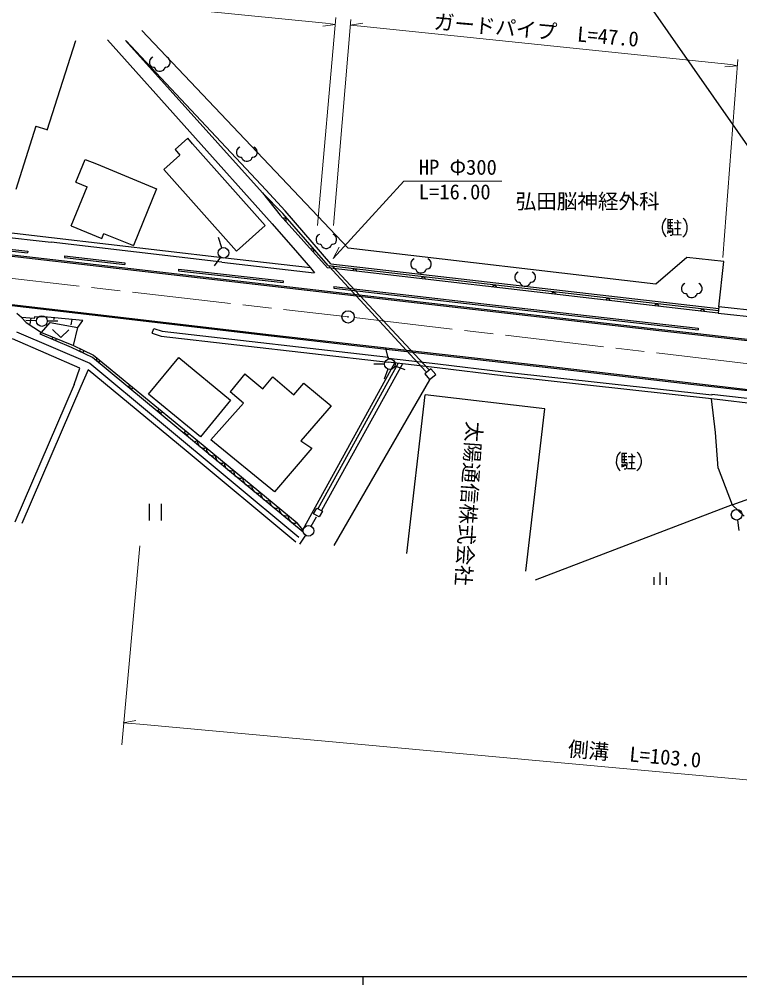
# Model space of a CAD drawing. Units: millimetres, scale not verified. Extents: x 40000 to 680000, y 20000 to 380000.
# Drawn here: x 126243 to 213797, y 204000 to 321296 of the extents above; entities that cross this region are included whole.
import ezdxf
from ezdxf.enums import TextEntityAlignment as Align

# ---------------------------------------------------------------- set-up
doc = ezdxf.new("R2010")
doc.units = ezdxf.units.MM
doc.header["$LTSCALE"] = 1000
doc.linetypes.add('CHAIN', pattern=[18.5, 12, -1.5, 3.5, -1.5])
for name, color, linetype, lineweight in [('M-BGD', 7, 'Continuous', 25), ('M-BMK', 2, 'CHAIN', 13), ('M-BMK-SRVR', 3, 'Continuous', 25), ('M-STR-HTXT', 7, 'Continuous', 13), ('M-STR-STRC', 7, 'Continuous', 25), ('M-TTL-BAND', 7, 'Continuous', 25)]:
    doc.layers.add(name, color=color, linetype=linetype, lineweight=lineweight)
doc.styles.add('ＭＳ ゴシック', font='')
doc.styles.get('ＭＳ ゴシック').set_extended_font_data('MS Gothic')

msp = doc.modelspace()

# ---------------------------------------------------------------- linework, layer by layer
at = {"layer": 'M-BGD'}
for p, q in [((166205, 293494), (141125, 319955)), ((129639, 307819), (133099, 318712)), ((136953, 318785), (156972, 296439)), ((155815, 300207), (139130, 318728)), ((156192, 300573), (139240, 318691)), ((142111, 316378), (142061, 316178)), ((142061, 316178), (142061, 315978)), ((142061, 315978), (142111, 315778)), ((142261, 316578), (142111, 316378)), ((142111, 315778), (142211, 315628)), ((142211, 315628), (142361, 315528)), ((142461, 316678), (142261, 316578)), ((142361, 315528), (142561, 315478)), ((144061, 315478), (144261, 315528)), ((144361, 316578), (144161, 316678)), ((144261, 315528), (144411, 315628)), ((144511, 316378), (144361, 316578)), ((144411, 315628), (144511, 315778)), ((144561, 316178), (144511, 316378)), ((144511, 315778), (144561, 315978)), ((144561, 315978), (144561, 316178)), ((142561, 315478), (142661, 315478)), ((142661, 315478), (142711, 315328)), ((142711, 315328), (142811, 315178)), ((142811, 315178), (143011, 315028)), ((143011, 315028), (143211, 314978)), ((143211, 314978), (143411, 314978)), ((143411, 314978), (143561, 315028)), ((143561, 315028), (143761, 315128)), ((143761, 315128), (143861, 315228)), ((143861, 315228), (143911, 315328)), ((143911, 315328), (143961, 315478)), ((143961, 315478), (144061, 315478)), ((125850, 300659), (128299, 308369)), ((129648, 307849), (128273, 308286)), ((146711, 306838), (145173, 305471)), ((147301, 306174), (146711, 306838)), ((156135, 296235), (147301, 306174)), ((145173, 305471), (145763, 304807)), ((152695, 305449), (152645, 305249)), ((152645, 305249), (152645, 305049)), ((152645, 305049), (152695, 304849)), ((152845, 305649), (152695, 305449)), ((153045, 305749), (152845, 305649)), ((154945, 305649), (154745, 305749)), ((155095, 305449), (154945, 305649)), ((155145, 305249), (155095, 305449)), ((155095, 304849), (155145, 305049)), ((155145, 305049), (155145, 305249)), ((133112, 301491), (134253, 304274)), ((134253, 304274), (135616, 303716)), ((145763, 304807), (143789, 303052)), ((152695, 304849), (152795, 304699)), ((152795, 304699), (152945, 304599)), ((152945, 304599), (153145, 304549)), ((153145, 304549), (153245, 304549)), ((153245, 304549), (153295, 304399)), ((153295, 304399), (153395, 304249)), ((153395, 304249), (153595, 304099)), ((153595, 304099), (153795, 304049)), ((153795, 304049), (153995, 304049)), ((153995, 304049), (154145, 304099)), ((154145, 304099), (154345, 304199)), ((154345, 304199), (154445, 304299)), ((154445, 304299), (154495, 304399)), ((154495, 304399), (154545, 304549)), ((154545, 304549), (154645, 304549)), ((154645, 304549), (154845, 304599)), ((154845, 304599), (154995, 304699)), ((154995, 304699), (155095, 304849)), ((135616, 303716), (142936, 300716)), ((143789, 303052), (152623, 293113)), ((133112, 301491), (134475, 300932)), ((132531, 296188), (134475, 300932)), ((142936, 300716), (140102, 293799)), ((158539, 298014), (156192, 300573)), ((155815, 300207), (157952, 297494)), ((158258, 297687), (155815, 300207)), ((164087, 291580), (158539, 298014)), ((163704, 291100), (157952, 297494)), ((163801, 291394), (158258, 297687)), ((158357, 297134), (158299, 297109)), ((158414, 297145), (158357, 297134)), ((158485, 297142), (158414, 297145)), ((158540, 297125), (158485, 297142)), ((158595, 297093), (158540, 297125)), ((158649, 297034), (158595, 297093)), ((158633, 296737), (158664, 296792)), ((158674, 296976), (158649, 297034)), ((158664, 296792), (158682, 296848)), ((158685, 296919), (158674, 296976)), ((158682, 296848), (158685, 296919)), ((204575, 296779), (204452, 296480)), ((204757, 297017), (204575, 296779)), ((204878, 297136), (204757, 297017)), ((205056, 296955), (205047, 295875)), ((205656, 296950), (205056, 296955)), ((205356, 296952), (205347, 295872)), ((206196, 296945), (206373, 296583)), ((206918, 297119), (207037, 296997)), ((207037, 296997), (207215, 296756)), ((130165, 294747), (113358, 296668)), ((113638, 296083), (130102, 294200)), ((132531, 296188), (136283, 294651)), ((152623, 293113), (156135, 296235)), ((156972, 296439), (160045, 292932)), ((204389, 296181), (204386, 295821)), ((204386, 295821), (204444, 295520)), ((204452, 296480), (204389, 296181)), ((205045, 295635), (205042, 295275)), ((205047, 295875), (205647, 295870)), ((205050, 296235), (205650, 296230)), ((205053, 296595), (205653, 296590)), ((205165, 295634), (205222, 295333)), ((205285, 295633), (205403, 295392)), ((205405, 295692), (205523, 295451)), ((205647, 295870), (205641, 295150)), ((205833, 296588), (206673, 296581)), ((205887, 295867), (206607, 295861)), ((206253, 296584), (206240, 295084)), ((207215, 296756), (207332, 296455)), ((207386, 295794), (207324, 295495)), ((207332, 296455), (207389, 296154)), ((207389, 296154), (207386, 295794)), ((127131, 292276), (101595, 295222)), ((127148, 292425), (101613, 295371)), ((150920, 292325), (130165, 294747)), ((136283, 294651), (136533, 295261)), ((136490, 295279), (140102, 293799)), ((150859, 293541), (150448, 294774)), ((162359, 294864), (162309, 294664)), ((162309, 294664), (162309, 294464)), ((162309, 294464), (162359, 294264)), ((162509, 295064), (162359, 294864)), ((162709, 295164), (162509, 295064)), ((164609, 295064), (164409, 295164)), ((164759, 294864), (164609, 295064)), ((164809, 294664), (164759, 294864)), ((164759, 294264), (164809, 294464)), ((164809, 294464), (164809, 294664)), ((204444, 295520), (204561, 295219)), ((204561, 295219), (204739, 294977)), ((204739, 294977), (204858, 294856)), ((205519, 295031), (205340, 295032)), ((205641, 295150), (205519, 295031)), ((206720, 295080), (205760, 295089)), ((207019, 294958), (206898, 294839)), ((207201, 295196), (207019, 294958)), ((207324, 295495), (207201, 295196)), ((150857, 291778), (130102, 294200)), ((161727, 293387), (161669, 293362)), ((161784, 293398), (161727, 293387)), ((161855, 293395), (161784, 293398)), ((161911, 293378), (161855, 293395)), ((161966, 293346), (161911, 293378)), ((162019, 293287), (161966, 293346)), ((162044, 293229), (162019, 293287)), ((162359, 294264), (162459, 294114)), ((162459, 294114), (162609, 294014)), ((162609, 294014), (162809, 293964)), ((162809, 293964), (162909, 293964)), ((162909, 293964), (162959, 293814)), ((162959, 293814), (163059, 293664)), ((163059, 293664), (163259, 293514)), ((163259, 293514), (163459, 293464)), ((163459, 293464), (163659, 293464)), ((163659, 293464), (163809, 293514)), ((163809, 293514), (164009, 293614)), ((164009, 293614), (164109, 293714)), ((164109, 293714), (164159, 293814)), ((164159, 293814), (164209, 293964)), ((164209, 293964), (164309, 293964)), ((164309, 293964), (164509, 294014)), ((164509, 294014), (164659, 294114)), ((164659, 294114), (164759, 294264)), ((203596, 289122), (166205, 293494)), ((158058, 288724), (127131, 292276)), ((158075, 288873), (127148, 292425)), ((150680, 292400), (149911, 291352)), ((161628, 291111), (150920, 292325)), ((160045, 292932), (161628, 291111)), ((162003, 292990), (162035, 293045)), ((162035, 293045), (162052, 293101)), ((162056, 293172), (162044, 293229)), ((162052, 293101), (162056, 293172)), ((174014, 292073), (173864, 291873)), ((174214, 292173), (174014, 292073)), ((176114, 292073), (175914, 292173)), ((176264, 291873), (176114, 292073)), ((207392, 292343), (203596, 289122)), ((211879, 291883), (207392, 292343)), ((150857, 291778), (162085, 290506)), ((161628, 291111), (162107, 290477)), ((211183, 285597), (163704, 291100)), ((163801, 291394), (211217, 285909)), ((163917, 291260), (175652, 278492)), ((164087, 291580), (211246, 286173)), ((164267, 291359), (176025, 278755)), ((166870, 290894), (166815, 290850)), ((166924, 290918), (166870, 290894)), ((166985, 290931), (166924, 290918)), ((167065, 290922), (166985, 290931)), ((167122, 290895), (167065, 290922)), ((167168, 290859), (167122, 290895)), ((173864, 291873), (173814, 291673)), ((173814, 291673), (173814, 291473)), ((173814, 291473), (173864, 291273)), ((173864, 291273), (173964, 291123)), ((173964, 291123), (174114, 291023)), ((174114, 291023), (174314, 290973)), ((174314, 290973), (174414, 290973)), ((174414, 290973), (174464, 290823)), ((175664, 290823), (175714, 290973)), ((175714, 290973), (175814, 290973)), ((175814, 290973), (176014, 291023)), ((176014, 291023), (176164, 291123)), ((176164, 291123), (176264, 291273)), ((176314, 291673), (176264, 291873)), ((176264, 291273), (176314, 291473)), ((176314, 291473), (176314, 291673)), ((211278, 286349), (211879, 291883)), ((166779, 290804), (166753, 290746)), ((166815, 290850), (166779, 290804)), ((167212, 290804), (167168, 290859)), ((167236, 290751), (167212, 290804)), ((167249, 290689), (167236, 290751)), ((174464, 290823), (174564, 290673)), ((174564, 290673), (174764, 290523)), ((174764, 290523), (174964, 290473)), ((174964, 290473), (175164, 290473)), ((175133, 289836), (175106, 289778)), ((175169, 289882), (175133, 289836)), ((175164, 290473), (175314, 290523)), ((175224, 289926), (175169, 289882)), ((175277, 289950), (175224, 289926)), ((175339, 289963), (175277, 289950)), ((175314, 290523), (175514, 290623)), ((175418, 289953), (175339, 289963)), ((175476, 289927), (175418, 289953)), ((175522, 289891), (175476, 289927)), ((175514, 290623), (175614, 290723)), ((175566, 289836), (175522, 289891)), ((175590, 289783), (175566, 289836)), ((175603, 289721), (175590, 289783)), ((175614, 290723), (175664, 290823)), ((186519, 290262), (186469, 290062)), ((186469, 290062), (186469, 289862)), ((186469, 289862), (186519, 289662)), ((186669, 290462), (186519, 290262)), ((186869, 290562), (186669, 290462)), ((188769, 290462), (188569, 290562)), ((188919, 290262), (188769, 290462)), ((188969, 290062), (188919, 290262)), ((188919, 289662), (188969, 289862)), ((188969, 289862), (188969, 290062)), ((173532, 286941), (158058, 288724)), ((173549, 287090), (158075, 288873)), ((183772, 288834), (183746, 288777)), ((183808, 288881), (183772, 288834)), ((183863, 288924), (183808, 288881)), ((183917, 288948), (183863, 288924)), ((183978, 288961), (183917, 288948)), ((184058, 288952), (183978, 288961)), ((184115, 288925), (184058, 288952)), ((184161, 288890), (184115, 288925)), ((184205, 288834), (184161, 288890)), ((184229, 288781), (184205, 288834)), ((184242, 288719), (184229, 288781)), ((186519, 289662), (186619, 289512)), ((186619, 289512), (186769, 289412)), ((186769, 289412), (186969, 289362)), ((186969, 289362), (187069, 289362)), ((187069, 289362), (187119, 289212)), ((187119, 289212), (187219, 289062)), ((187219, 289062), (187419, 288912)), ((187419, 288912), (187619, 288862)), ((187619, 288862), (187819, 288862)), ((187819, 288862), (187969, 288912)), ((187969, 288912), (188169, 289012)), ((188169, 289012), (188269, 289112)), ((188269, 289112), (188319, 289212)), ((188319, 289212), (188369, 289362)), ((188369, 289362), (188469, 289362)), ((188469, 289362), (188669, 289412)), ((188669, 289412), (188819, 289512)), ((188819, 289512), (188919, 289662)), ((206768, 288882), (206718, 288682)), ((206718, 288682), (206718, 288482)), ((206918, 289082), (206768, 288882)), ((207118, 289182), (206918, 289082)), ((209018, 289082), (208818, 289182)), ((209168, 288882), (209018, 289082)), ((209218, 288682), (209168, 288882)), ((209218, 288482), (209218, 288682)), ((190981, 287999), (190954, 287942)), ((191017, 288045), (190981, 287999)), ((191072, 288089), (191017, 288045)), ((191125, 288113), (191072, 288089)), ((191187, 288126), (191125, 288113)), ((191267, 288117), (191187, 288126)), ((191324, 288090), (191267, 288117)), ((191370, 288054), (191324, 288090)), ((191414, 287999), (191370, 288054)), ((191438, 287946), (191414, 287999)), ((191451, 287884), (191438, 287946)), ((206718, 288482), (206768, 288282)), ((206768, 288282), (206868, 288132)), ((206868, 288132), (207018, 288032)), ((207018, 288032), (207218, 287982)), ((207218, 287982), (207318, 287982)), ((207318, 287982), (207368, 287832)), ((207368, 287832), (207468, 287682)), ((207468, 287682), (207668, 287532)), ((207668, 287532), (207868, 287482)), ((207868, 287482), (208068, 287482)), ((208068, 287482), (208218, 287532)), ((208218, 287532), (208418, 287632)), ((208418, 287632), (208518, 287732)), ((208518, 287732), (208568, 287832)), ((208568, 287832), (208618, 287982)), ((208618, 287982), (208718, 287982)), ((208718, 287982), (208918, 288032)), ((208918, 288032), (209068, 288132)), ((209068, 288132), (209168, 288282)), ((209168, 288282), (209218, 288482)), ((135080, 285341), (123164, 286715)), ((135097, 285490), (123181, 286864)), ((203949, 283461), (173532, 286941)), ((203966, 283610), (173549, 287090)), ((197564, 287236), (197538, 287179)), ((197600, 287282), (197564, 287236)), ((197655, 287326), (197600, 287282)), ((197709, 287350), (197655, 287326)), ((197770, 287363), (197709, 287350)), ((197850, 287354), (197770, 287363)), ((197907, 287327), (197850, 287354)), ((197953, 287292), (197907, 287327)), ((197997, 287236), (197953, 287292)), ((198021, 287183), (197997, 287236)), ((198034, 287121), (198021, 287183)), ((203492, 286549), (203465, 286492)), ((203527, 286595), (203492, 286549)), ((203583, 286639), (203527, 286595)), ((203636, 286663), (203583, 286639)), ((203698, 286676), (203636, 286663)), ((203777, 286667), (203698, 286676)), ((203834, 286640), (203777, 286667)), ((203881, 286605), (203834, 286640)), ((203925, 286549), (203881, 286605)), ((203949, 286496), (203925, 286549)), ((203962, 286434), (203949, 286496)), ((211265, 286350), (211183, 285597)), ((219209, 285480), (211265, 286350)), ((126523, 285080), (125963, 285543)), ((128057, 284947), (126523, 285080)), ((126523, 285080), (127091, 284442)), ((128099, 285142), (128057, 284947)), ((129685, 285121), (128099, 285142)), ((133981, 284699), (129685, 285121)), ((130471, 285044), (130402, 284768)), ((130542, 285037), (130520, 285039)), ((156872, 282786), (135080, 285341)), ((156889, 282935), (135097, 285490)), ((209052, 285905), (209026, 285847)), ((209088, 285951), (209052, 285905)), ((209143, 285995), (209088, 285951)), ((209197, 286019), (209143, 285995)), ((209258, 286032), (209197, 286019)), ((209338, 286023), (209258, 286032)), ((209395, 285996), (209338, 286023)), ((209441, 285960), (209395, 285996)), ((209485, 285905), (209441, 285960)), ((209509, 285852), (209485, 285905)), ((209522, 285790), (209509, 285852)), ((211183, 285597), (219127, 284727)), ((128338, 284653), (127039, 284692)), ((127091, 284442), (128942, 283249)), ((127632, 284984), (127538, 284235)), ((128942, 283249), (129976, 284442)), ((129638, 284646), (130937, 284673)), ((129976, 284442), (133362, 283865)), ((132635, 284831), (132496, 284171)), ((132829, 281664), (133362, 283865)), ((133362, 283865), (133981, 284699)), ((125906, 283323), (134835, 279506)), ((128781, 283052), (128942, 283249)), ((132602, 281407), (128781, 283052)), ((128942, 283249), (132829, 281664)), ((130308, 282692), (130214, 282461)), ((130280, 283595), (131272, 282626)), ((131272, 282626), (132280, 283578)), ((142393, 283151), (142574, 283723)), ((142393, 283151), (143468, 282810)), ((142574, 283723), (143594, 283400)), ((143468, 282810), (171058, 279651)), ((143594, 283400), (171126, 280247)), ((171558, 281113), (156872, 282786)), ((171575, 281262), (156889, 282935)), ((208690, 282914), (203949, 283461)), ((208707, 283063), (203966, 283610)), ((228915, 280601), (208690, 282914)), ((228931, 280750), (208707, 283063)), ((133600, 278913), (125409, 282456)), ((130214, 282461), (130677, 282272)), ((130677, 282272), (130771, 282503)), ((132829, 281664), (135257, 280496)), ((135120, 280190), (132602, 281407)), ((133676, 281256), (133568, 281031)), ((133568, 281031), (134018, 280814)), ((134018, 280814), (134127, 281040)), ((135257, 280496), (147887, 270126)), ((171117, 280029), (170791, 281288)), ((191204, 278863), (171558, 281113)), ((191221, 279012), (171575, 281262)), ((134835, 279506), (160212, 258364)), ((147542, 269922), (135120, 280190)), ((135703, 280129), (135544, 279936)), ((135544, 279936), (135930, 279619)), ((135930, 279619), (136089, 279812)), ((141951, 275761), (145628, 280213)), ((145628, 280213), (151924, 275013)), ((160686, 259250), (171889, 279556)), ((172302, 279526), (162545, 261831)), ((172798, 279452), (162955, 261601)), ((170629, 279400), (169329, 279400)), ((177048, 278966), (171058, 279651)), ((171109, 280098), (171126, 280247)), ((177101, 279412), (171109, 280098)), ((171891, 279181), (173116, 278744)), ((185072, 278421), (177101, 279412)), ((132917, 276921), (133600, 278913)), ((134608, 278705), (133704, 276695)), ((146519, 268866), (134608, 278705)), ((153668, 278202), (151852, 276033)), ((153668, 278202), (155829, 276394)), ((171045, 278794), (170577, 277581)), ((176273, 278848), (175523, 278215)), ((175523, 278215), (176105, 277524)), ((176105, 277524), (176856, 278156)), ((176856, 278156), (176273, 278848)), ((185020, 277974), (177048, 278966)), ((210406, 275622), (185072, 278421)), ((208204, 276902), (191204, 278863)), ((208222, 277051), (191221, 279012)), ((132917, 276921), (125713, 260192)), ((139676, 276867), (139517, 276674)), ((155829, 276394), (157036, 277836)), ((157036, 277836), (159627, 275668)), ((159627, 275668), (160822, 277096)), ((160822, 277096), (164130, 274348)), ((176081, 277503), (164486, 257354)), ((210356, 275174), (185020, 277974)), ((215487, 276063), (208204, 276902)), ((215504, 276212), (208222, 277051)), ((133704, 276695), (126549, 260019)), ((139517, 276674), (139904, 276357)), ((139904, 276357), (140062, 276550)), ((148247, 270561), (141951, 275761)), ((153484, 274667), (151852, 276033)), ((173324, 256393), (175581, 275683)), ((190129, 273981), (175581, 275683)), ((210421, 275721), (210406, 275622)), ((221074, 274462), (210421, 275721)), ((151924, 275013), (148247, 270561)), ((153484, 274667), (149502, 270190)), ((210851, 271111), (210356, 275174)), ((221009, 273916), (210356, 275174)), ((143241, 273940), (143082, 273747)), ((143082, 273747), (143469, 273430)), ((143469, 273430), (143627, 273623)), ((164130, 274348), (160454, 270095)), ((187821, 254262), (190129, 273981)), ((146459, 271298), (146300, 271105)), ((146300, 271105), (146687, 270788)), ((146687, 270788), (146845, 270981)), ((211169, 266742), (210851, 271111)), ((147887, 270126), (147542, 269922)), ((160750, 258982), (147542, 269922)), ((147887, 270126), (160010, 260108)), ((157258, 263882), (149502, 270190)), ((160454, 270095), (161805, 269170)), ((159840, 257755), (146519, 268866)), ((161805, 269170), (157258, 263882)), ((199295, 268726), (199174, 268607)), ((201335, 268708), (201454, 268587)), ((198806, 267770), (198803, 267410)), ((198869, 268070), (198806, 267770)), ((198992, 268369), (198869, 268070)), ((199174, 268607), (198992, 268369)), ((199473, 268545), (199464, 267465)), ((199464, 267465), (200064, 267459)), ((199467, 267825), (200067, 267819)), ((199470, 268185), (200070, 268179)), ((200073, 268539), (199473, 268545)), ((199773, 268542), (199764, 267462)), ((200064, 267459), (200058, 266739)), ((200250, 268178), (201090, 268171)), ((200304, 267457), (201024, 267451)), ((200613, 268535), (200790, 268173)), ((200670, 268174), (200657, 266674)), ((201454, 268587), (201632, 268346)), ((201632, 268346), (201749, 268045)), ((201749, 268045), (201806, 267744)), ((201806, 267744), (201803, 267384)), ((198803, 267410), (198861, 267110)), ((198861, 267110), (198978, 266809)), ((198978, 266809), (199156, 266567)), ((199156, 266567), (199275, 266446)), ((199462, 267225), (199459, 266865)), ((199582, 267224), (199639, 266923)), ((199702, 267223), (199820, 266982)), ((199936, 266621), (199756, 266622)), ((199822, 267282), (199940, 267041)), ((200058, 266739), (199936, 266621)), ((201137, 266670), (200177, 266678)), ((201436, 266547), (201315, 266428)), ((201618, 266786), (201436, 266547)), ((201741, 267085), (201618, 266786)), ((201803, 267384), (201741, 267085)), ((211169, 266742), (212866, 262321)), ((212866, 262321), (217144, 263862)), ((142011, 262406), (142011, 260406)), ((143531, 260406), (143531, 262406)), ((162007, 261219), (162397, 261914)), ((162397, 261914), (163086, 261527)), ((212866, 262321), (188938, 253138)), ((214322, 260909), (212866, 262321)), ((161713, 259717), (162348, 260851)), ((162696, 260832), (162007, 261219)), ((163086, 261527), (162696, 260832)), ((213513, 260457), (213685, 259168)), ((160686, 259250), (160010, 260108)), ((161035, 258609), (160314, 257527)), ((203358, 253495), (203358, 252595)), ((204108, 254095), (204108, 252595)), ((204858, 253495), (204858, 252595))]:
    msp.add_line(p, q, dxfattribs=at)
for centre in [(151064, 292924), (128988, 284633), (171279, 279400), (213427, 261101), (161395, 259150)]:
    msp.add_circle(centre, 650, dxfattribs=at)
for centre in [(148743, 270040), (149846, 269129), (150948, 268219), (152050, 267308), (153152, 266397), (154254, 265487), (155356, 264576), (156458, 263665), (157560, 262755), (158662, 261844), (159765, 260933)]:
    msp.add_arc(centre, 861, 174.28912, 286.57907, dxfattribs=at)
at = {"layer": 'M-BMK'}
for p, q in [((66468, 296511), (166198, 285137)), ((166943, 285050), (223657, 278421))]:
    msp.add_line(p, q, dxfattribs=at)
at = {"layer": 'M-BMK-SRVR'}
for radius in [750, 30]:
    msp.add_circle((166198, 285137), radius, dxfattribs=at)
at = {"layer": 'M-STR-HTXT'}
for p, q in [((119781, 325191), (163472, 320822)), ((162501, 296226), (164705, 321503)), ((164655, 320665), (163113, 320446)), ((163472, 320822), (164655, 320665)), ((164443, 296226), (166528, 321258)), ((166464, 320577), (167998, 320847)), ((167762, 320449), (166464, 320577)), ((167762, 320449), (212706, 315824)), ((211757, 292344), (213559, 316410)), ((213533, 315662), (211981, 315538)), ((212706, 315824), (213533, 315662)), ((164407, 292217), (172958, 301622)), ((172958, 301622), (184876, 301622)), ((164407, 292217), (165106, 293609)), ((140886, 257303), (138689, 233137)), ((138886, 235819), (140417, 236110)), ((140886, 235648), (138886, 235819)), ((140886, 235648), (254184, 225291))]:
    msp.add_line(p, q, dxfattribs=at)
at = {"layer": 'M-STR-STRC'}
for p, q in [((232074, 281167), (199635, 327591)), ((119832, 293784), (127249, 292914)), ((119855, 293983), (127272, 293113)), ((127272, 293113), (127249, 292914)), ((131741, 292573), (131717, 292375)), ((131717, 292375), (139058, 291515)), ((131741, 292573), (139081, 291713)), ((139081, 291713), (139058, 291515)), ((145610, 290939), (145588, 290741)), ((145610, 290939), (158332, 289501)), ((145588, 290741), (158310, 289302)), ((158332, 289501), (158310, 289302)), ((164490, 288813), (164467, 288615)), ((164467, 288615), (182695, 286533)), ((164490, 288813), (182718, 286732)), ((182695, 286533), (208732, 283558)), ((182718, 286732), (208755, 283757)), ((208755, 283757), (208732, 283558))]:
    msp.add_line(p, q, dxfattribs=at)
at = {"layer": 'M-TTL-BAND'}
for p, q in [((40000, 205000), (579000, 205000)), ((168000, 205000), (168000, 204000))]:
    msp.add_line(p, q, dxfattribs=at)

# ---------------------------------------------------------------- texts
at = {"layer": 'M-BGD', "style": 'ＭＳ ゴシック'}
msp.add_text('弘田脳神経外科', height=1833, dxfattribs=at).set_placement((186564, 297716), align=Align.BOTTOM_LEFT)
msp.add_text('太陽通信株式会社', height=1833, rotation=266, dxfattribs=at).set_placement((180107, 272529), align=Align.BOTTOM_LEFT)
at = {"layer": 'M-STR-HTXT', "style": 'ＭＳ ゴシック'}
for s, p in [('ガードパイプ\u3000L=47.0', (176506, 319585)), ('側溝\u3000L=103.0', (192812, 231230))]:
    msp.add_text(s, height=1833, rotation=355, dxfattribs=at).set_placement(p, align=Align.BOTTOM_LEFT)
for s, p in [('HP Φ300', (174795, 301860)), ('L=16.00', (174795, 298867))]:
    msp.add_text(s, height=1833, dxfattribs=at).set_placement(p, align=Align.BOTTOM_LEFT)

doc.saveas('drawing.dxf')
